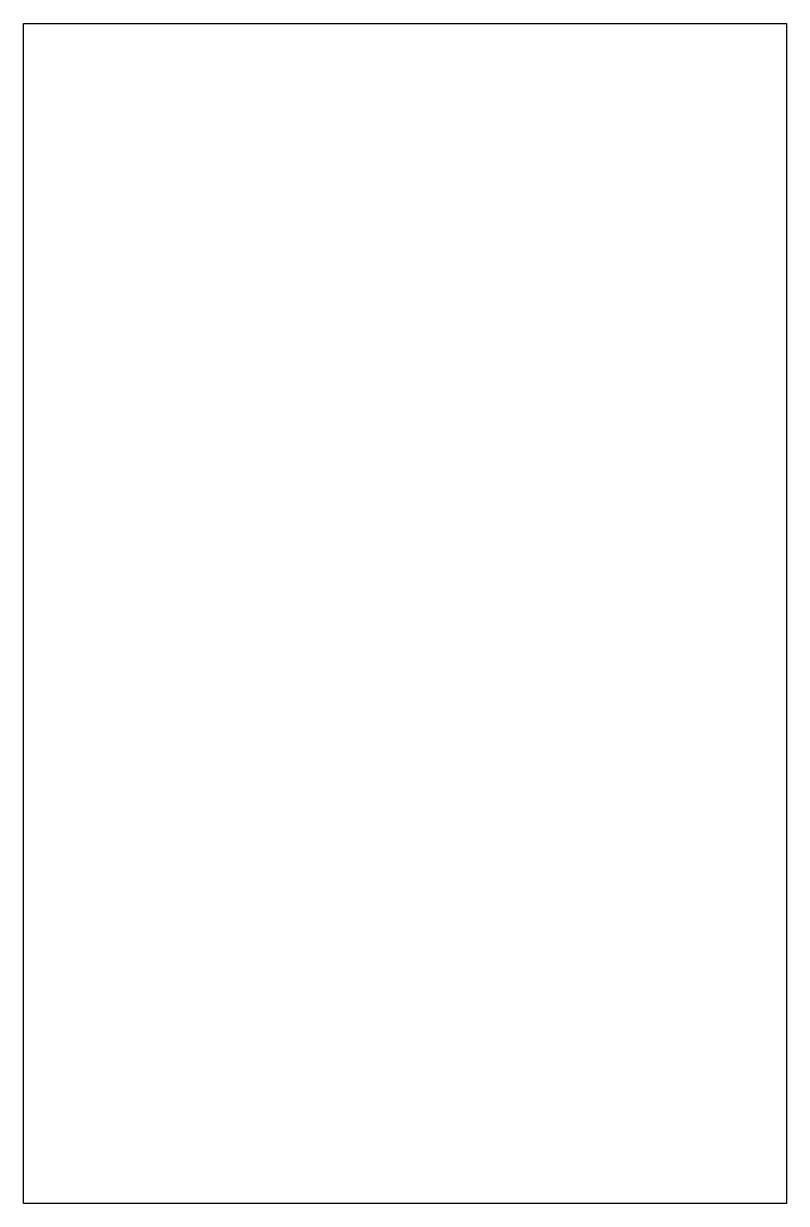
# Model space of a CAD drawing. Extents: x -66 to -28.2, y -10 to 48.5.
import ezdxf

# ---------------------------------------------------------------- set-up
doc = ezdxf.new("R2010")
doc.units = 0
doc.header["$MEASUREMENT"] = 0
doc.layers.add('2D', color=7, linetype='CONTINUOUS')

# ---------------------------------------------------------------- blocks, each defined once
blk = doc.blocks.new('SHAPE2DVIEW008')
at = {"layer": '2D', "color": 0}
for p, q in [((-66.05, -10), (-66.05, 48.53254)), ((-66.05, 48.53254), (-28.204, 48.53254)), ((-28.204, 48.53254), (-28.204, -10)), ((-28.204, -10), (-66.05, -10))]:
    blk.add_line(p, q, dxfattribs=at)

msp = doc.modelspace()

# ---------------------------------------------------------------- block references
at = {"layer": '2D', "color": 0}
msp.add_blockref('SHAPE2DVIEW008', (0, 0), dxfattribs=at)

doc.saveas('drawing.dxf')
